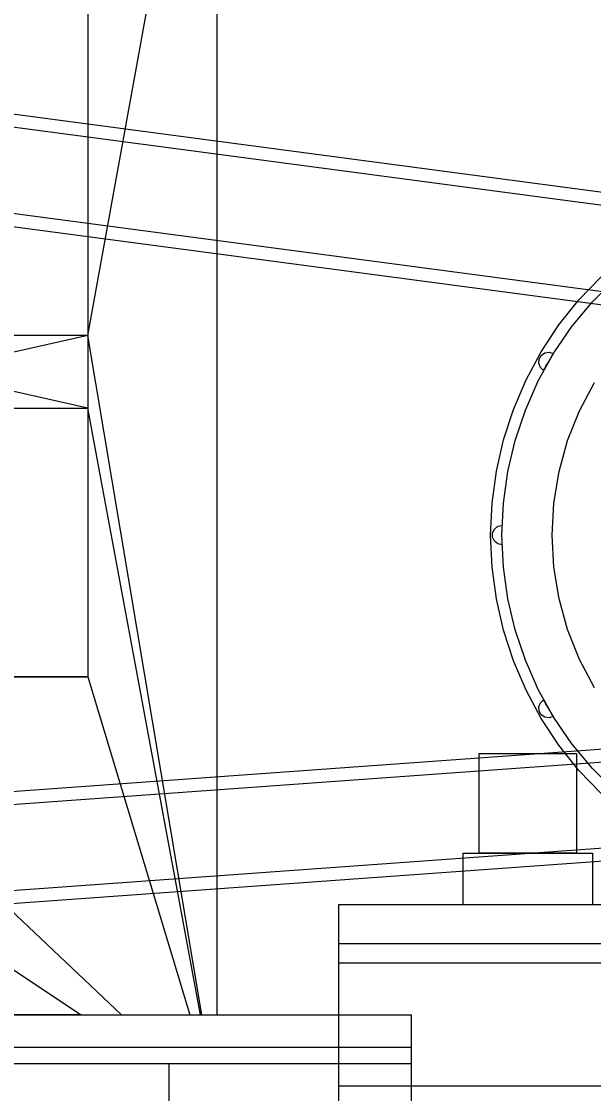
# Model space of a CAD drawing. Header units: millimetres. Extents: x -1970 to 59977, y -50268 to 6837.
# Drawn here: x 26587 to 26941, y 1271 to 1934 of the extents above; entities that cross this region are included whole.
import ezdxf

# ---------------------------------------------------------------- set-up
doc = ezdxf.new("R2010")
doc.units = ezdxf.units.MM
doc.layers.add('COTAS_P', color=1, linetype='Continuous', lineweight=0)
doc.layers.add('lateral_briquetadora', color=7, linetype='Continuous', lineweight=0)
doc.dimstyles.new('R19_100', dxfattribs={"dimtxt": 250, "dimasz": 150, "dimexe": 150, "dimexo": 80, "dimgap": 100, "dimtad": 1, "dimtih": 1, "dimtoh": 1, "dimdsep": 46, "dimcen": 0.09, "dimadec": 0, "dimazin": 0, "dimtfac": 1, "dimtdec": 4, "dimtofl": 0, "dimtmove": 0, "dimatfit": 3, "dimfxl": 1, "dimtolj": 1, "dimtzin": 0, "dimarcsym": 0})

# ---------------------------------------------------------------- blocks, each defined once
blk = doc.blocks.new('*D6')
at = {"layer": 'COTAS_P', "color": 0, "lineweight": -2, "transparency": 16777216}
for p, q in [((25128.19, 1262), (25128.19, 2232)), ((27628.19, 1262), (27628.19, 2232)), ((25278.19, 2082), (27478.19, 2082))]:
    blk.add_line(p, q, dxfattribs=at)
at = {"layer": 'COTAS_P', "color": 0, "transparency": 16777216}
for points in [[(25278.19, 2107), (25278.19, 2057), (25128.19, 2082)], [(27478.19, 2107), (27478.19, 2057), (27628.19, 2082)]]:
    blk.add_solid(points, dxfattribs=at)
at = {"layer": 'Defpoints', "color": 0, "transparency": 16777216}
for p in [(27628.19, 2082), (25128.19, 1182), (27628.19, 1182)]:
    blk.add_point(p, dxfattribs=at)

msp = doc.modelspace()

# ---------------------------------------------------------------- linework, layer by layer
at = {"layer": 'lateral_briquetadora'}
for p, q in [((26628.187, 1740), (26708.187, 2180)), ((26708.187, 1320), (26708.187, 2180)), ((27123.191, 1804.947), (25376.879, 2036.782)), ((27122.138, 1797.017), (25375.827, 2028.852)), ((27115.163, 1744.478), (25368.852, 1976.313)), ((27114.11, 1736.548), (25367.799, 1968.382)), ((26628.187, 1940), (26628.187, 1740)), ((26931.758, 1762.004), (26945.462, 1776.338)), ((26940.039, 1760.771), (26954.016, 1774.748)), ((26919.394, 1746.501), (26931.758, 1762.004)), ((26927.411, 1745.564), (26940.039, 1760.771)), ((26908.469, 1729.951), (26919.394, 1746.501)), ((26916.24, 1729.256), (26927.411, 1745.564)), ((26628.187, 1695), (26428.187, 1740)), ((26628.187, 1740), (26428.187, 1740)), ((26628.187, 1740), (26428.187, 1695)), ((26628.187, 1740), (26628.187, 1695)), ((26698.775, 1320), (26628.187, 1740)), ((26899.072, 1712.488), (26908.469, 1729.951)), ((26910.699, 1729.198), (26913.365, 1729.578)), ((26913.365, 1729.578), (26915.93, 1728.754)), ((26906.622, 1711.988), (26916.24, 1729.256)), ((26906.93, 1722.67), (26907.12, 1725.357)), ((26907.12, 1725.357), (26908.467, 1727.69)), ((26908.467, 1727.69), (26910.699, 1729.198)), ((26912.43, 1722.857), (26913.287, 1724.341)), ((26913.287, 1724.341), (26914.156, 1725.819)), ((26914.156, 1725.819), (26915.037, 1727.29)), ((26915.037, 1727.29), (26915.93, 1728.754)), ((26907.934, 1720.171), (26906.93, 1722.67)), ((26909.93, 1718.362), (26907.934, 1720.171)), ((26909.93, 1718.362), (26910.752, 1719.867)), ((26910.752, 1719.867), (26911.585, 1721.365)), ((26911.585, 1721.365), (26912.43, 1722.857)), ((26891.279, 1694.254), (26899.072, 1712.488)), ((26898.638, 1693.906), (26906.622, 1711.988)), ((26932.1, 1693.44), (26941.382, 1710.946)), ((26428.187, 1695), (26628.187, 1695)), ((26628.187, 1695), (26628.187, 1529)), ((26697.792, 1320), (26628.187, 1695)), ((26885.151, 1675.394), (26891.279, 1694.254)), ((26892.356, 1675.164), (26898.638, 1693.906)), ((26924.766, 1675.032), (26932.1, 1693.44)), ((26880.738, 1656.061), (26885.151, 1675.394)), ((26887.83, 1655.922), (26892.356, 1675.164)), ((26919.465, 1655.94), (26924.766, 1675.032)), ((26878.076, 1636.41), (26880.738, 1656.061)), ((26885.099, 1636.345), (26887.83, 1655.922)), ((26916.259, 1636.386), (26919.465, 1655.94)), ((26877.187, 1616.6), (26878.076, 1636.41)), ((26884.187, 1616.6), (26885.099, 1636.345)), ((26915.187, 1616.6), (26916.259, 1636.386)), ((26878.34, 1617.947), (26879.518, 1620.369)), ((26878.34, 1615.253), (26878.34, 1617.947)), ((26879.518, 1620.369), (26881.638, 1622.032)), ((26881.638, 1622.032), (26884.271, 1622.599)), ((26884.187, 1616.6), (26884.188, 1617.457)), ((26884.188, 1617.457), (26884.193, 1618.314)), ((26884.193, 1618.314), (26884.202, 1619.171)), ((26884.202, 1619.171), (26884.214, 1620.029)), ((26884.214, 1620.029), (26884.229, 1620.886)), ((26884.229, 1620.886), (26884.248, 1621.743)), ((26884.248, 1621.743), (26884.271, 1622.599)), ((26878.076, 1596.79), (26877.187, 1616.6)), ((26879.518, 1612.831), (26878.34, 1615.253)), ((26881.638, 1611.168), (26879.518, 1612.831)), ((26884.271, 1610.601), (26881.638, 1611.168)), ((26885.099, 1596.855), (26884.187, 1616.6)), ((26884.188, 1615.743), (26884.187, 1616.6)), ((26884.193, 1614.886), (26884.188, 1615.743)), ((26884.202, 1614.029), (26884.193, 1614.886)), ((26884.214, 1613.171), (26884.202, 1614.029)), ((26884.229, 1612.314), (26884.214, 1613.171)), ((26884.248, 1611.457), (26884.229, 1612.314)), ((26884.271, 1610.601), (26884.248, 1611.457)), ((26916.259, 1596.814), (26915.187, 1616.6)), ((26880.738, 1577.139), (26878.076, 1596.79)), ((26887.83, 1577.278), (26885.099, 1596.855)), ((26919.465, 1577.26), (26916.259, 1596.814)), ((26892.356, 1558.036), (26887.83, 1577.278)), ((26924.766, 1558.168), (26919.465, 1577.26)), ((26885.151, 1557.806), (26880.738, 1577.139)), ((26891.279, 1538.946), (26885.151, 1557.806)), ((26898.638, 1539.294), (26892.356, 1558.036)), ((26932.1, 1539.76), (26924.766, 1558.168)), ((26899.072, 1520.712), (26891.279, 1538.946)), ((26906.622, 1521.212), (26898.638, 1539.294)), ((26941.382, 1522.254), (26932.1, 1539.76)), ((26428.187, 1529), (26628.187, 1529)), ((26428.187, 1529), (26649.017, 1320)), ((26628.187, 1529), (26439.21, 1529)), ((26628.187, 1529), (26691.281, 1320)), ((26908.469, 1503.249), (26899.072, 1520.712)), ((26916.24, 1503.944), (26906.622, 1521.212)), ((26906.93, 1510.53), (26907.934, 1513.029)), ((26907.934, 1513.029), (26909.93, 1514.838)), ((26910.752, 1513.333), (26909.93, 1514.838)), ((26911.585, 1511.835), (26910.752, 1513.333)), ((26912.43, 1510.343), (26911.585, 1511.835)), ((26907.12, 1507.843), (26906.93, 1510.53)), ((26908.467, 1505.51), (26907.12, 1507.843)), ((26910.699, 1504.002), (26908.467, 1505.51)), ((26913.287, 1508.859), (26912.43, 1510.343)), ((26914.156, 1507.381), (26913.287, 1508.859)), ((26915.93, 1504.446), (26913.365, 1503.622)), ((26915.037, 1505.91), (26914.156, 1507.381)), ((26915.93, 1504.446), (26915.037, 1505.91)), ((26348.187, 1504), (26624.187, 1320)), ((26919.394, 1486.699), (26908.469, 1503.249)), ((26913.365, 1503.622), (26910.699, 1504.002)), ((26927.411, 1487.636), (26916.24, 1503.944)), ((25349.739, 1369.773), (27106.851, 1495.911)), ((25350.312, 1361.793), (27107.423, 1487.931)), ((26931.758, 1471.196), (26919.394, 1486.699)), ((26940.039, 1472.429), (26927.411, 1487.636)), ((26870.187, 1420), (26870.187, 1481.6)), ((26870.187, 1481.6), (26930.187, 1481.6)), ((26930.187, 1481.6), (26930.187, 1420)), ((26945.462, 1456.862), (26931.758, 1471.196)), ((26954.016, 1458.452), (26940.039, 1472.429)), ((25354.107, 1308.929), (27111.218, 1435.067)), ((25354.68, 1300.95), (27111.791, 1427.088)), ((26860.187, 1420), (26940.187, 1420)), ((26860.187, 1388), (26860.187, 1420)), ((26930.187, 1420), (26870.187, 1420)), ((26940.187, 1420), (26940.187, 1388)), ((26783.187, 1388), (26783.187, 1364)), ((27413.187, 1388), (26783.187, 1388)), ((26940.187, 1388), (26860.187, 1388)), ((26783.187, 1364), (26783.187, 1352)), ((27403.187, 1364), (26783.187, 1364)), ((26783.187, 1352), (26783.187, 1276)), ((27403.187, 1352), (26783.187, 1352)), ((24628.187, 1320), (26828.187, 1320)), ((24748.187, 1320), (26708.187, 1320)), ((26624.187, 1320), (25121.52, 1320)), ((26334.853, 1320), (26624.187, 1320)), ((26624.187, 1320), (26649.017, 1320)), ((26649.017, 1320), (26691.281, 1320)), ((26691.281, 1320), (26697.792, 1320)), ((26697.792, 1320), (26698.775, 1320)), ((26698.775, 1320), (26708.187, 1320)), ((26828.187, 1300), (26828.187, 1320)), ((24628.187, 1300), (26828.187, 1300)), ((26828.187, 1290), (26828.187, 1300)), ((24628.187, 1290), (26828.187, 1290)), ((26678.187, 1290), (26828.187, 1290)), ((26678.187, 1290), (26678.187, 1000)), ((26828.187, 1000), (26828.187, 1290)), ((27403.187, 1276), (26783.187, 1276)), ((26783.187, 1276), (26783.187, 1264))]:
    msp.add_line(p, q, dxfattribs=at)

# ---------------------------------------------------------------- dimensions: what is measured, and where the dimension line sits
at = {"layer": 'COTAS_P'}
dim = msp.add_aligned_dim(p1=(25128.187, 1182), p2=(27628.187, 1182), distance=900, text='<> P', dimstyle='R19_100', dxfattribs=at)
dim.commit()
dim.dimension.update_dxf_attribs({"geometry": '*D6', "text_midpoint": (26378.187, 2082)})

doc.saveas('drawing.dxf')
